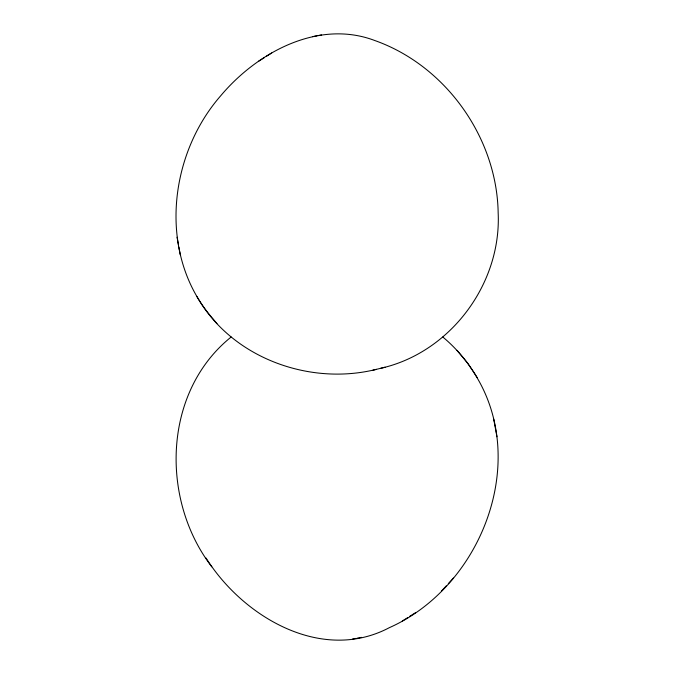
<?xml version="1.0" encoding="UTF-8"?>
<svg xmlns="http://www.w3.org/2000/svg" width="674" height="674" viewBox="0 0 674 674"><rect width="100%" height="100%" fill="white"/><g stroke="black" fill="none" stroke-linecap="round" stroke-linejoin="round"><path stroke-width="1.01" d="M206.059 558.038C242.758 616.668 321.523 663.477 389.378 627.654C482.441 586.287 531.238 458.606 472.777 370.885M441.436 591.106L446.255 585.866M448.286 583.659L453.417 578.073M231.182 336.983C162.763 391.906 160.218 499.653 211.796 566.809M380.751 368.29C450.384 352.62 501.515 283.872 498.162 212.832C496.915 137.614 445.691 65.538 374.626 40.465C318.044 19.083 256.693 52.783 220.583 95.927C168.171 155.972 158.07 254.325 211.4 316.965M258.454 61.334L264.351 57.619M266.373 56.321L271.681 52.985M402.319 621.015L407.627 617.679M409.649 616.381L415.546 612.666M196.8 296.349C231.384 357.734 309.256 386.126 376.378 369.352M372.832 370.237L385.081 367.212M312.5 36.649L316.94 35.806M318.094 35.579L321.523 34.93M352.477 639.07L355.906 638.421M357.06 638.194L361.5 637.351M442.776 337C456.559 348.374 468.026 362.342 477.2 377.651M457.031 350.354L462.002 356.369M462.6 357.035L467.807 363.32L472.061 369.841M211.998 317.631L216.969 323.646M496.949 436.777L493.713 419.144M177.051 237.223L178.492 245.033M178.863 247.131L180.287 254.856"/></g></svg>
